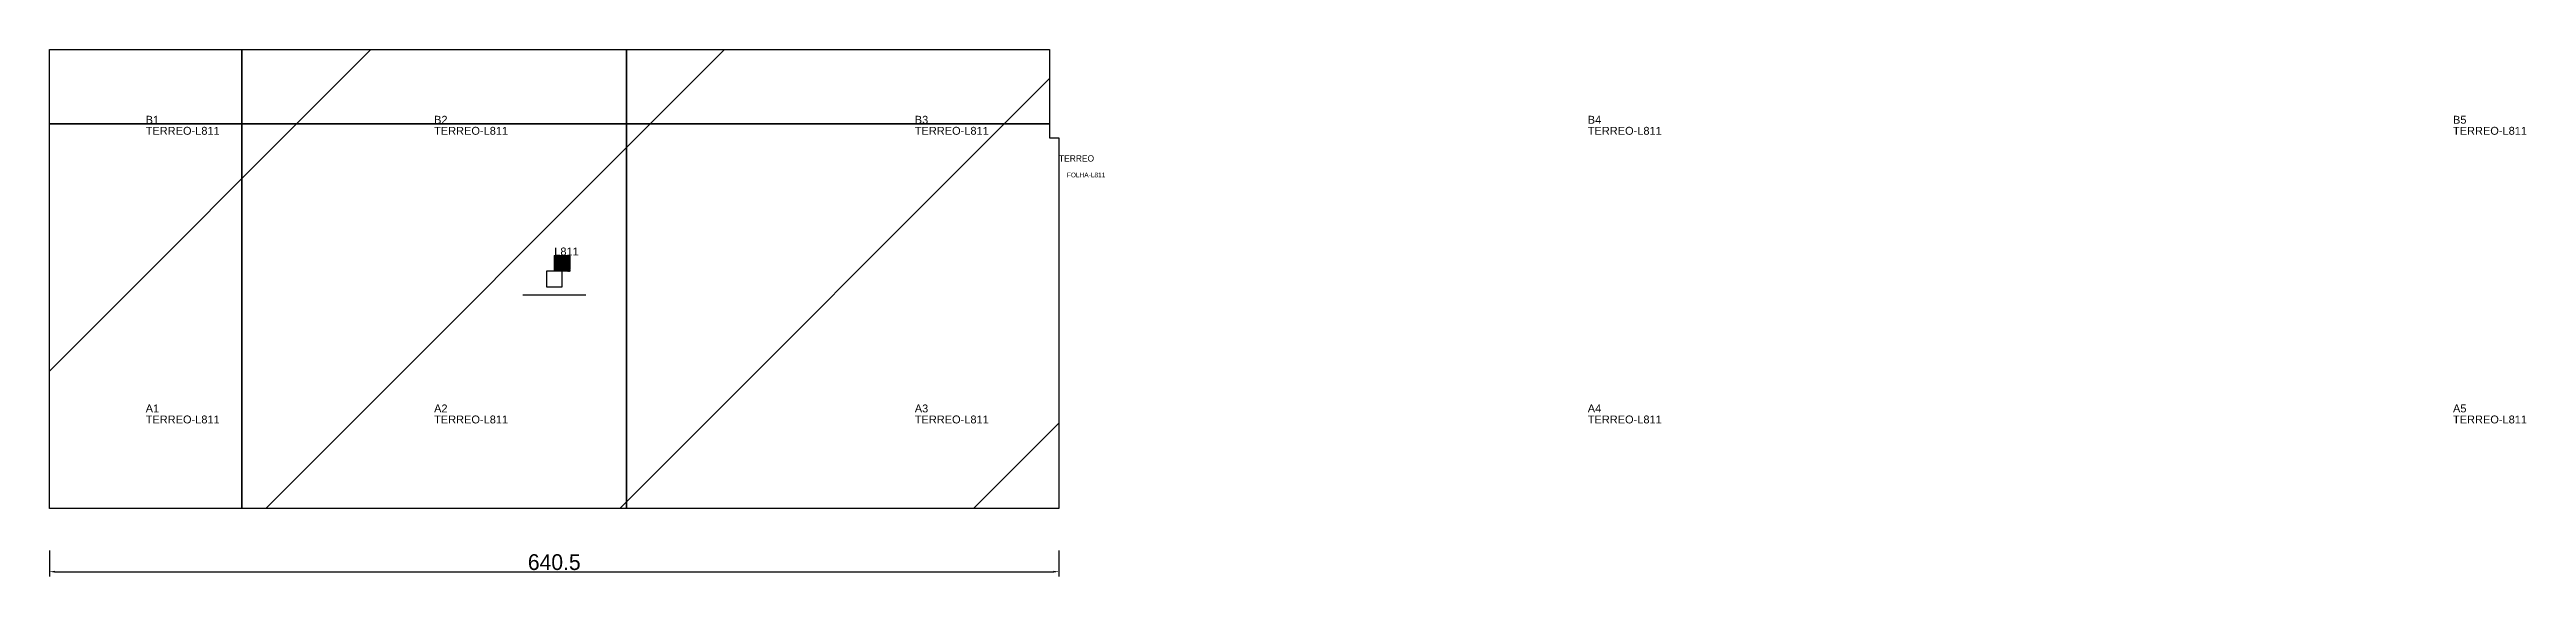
# Model space of a CAD drawing. Header units: metres. Extents: x 222 to 1794, y -132 to 202.
import ezdxf

# ---------------------------------------------------------------- set-up
doc = ezdxf.new("R2010")
doc.units = ezdxf.units.M
for name, color, linetype in [('3', 3, 'CONTINUOUS'), ('AUX00', 7, 'CONTINUOUS'), ('COTA', 241, 'CONTINUOUS'), ('FOLHA', 255, 'CONTINUOUS'), ('Hachura', 251, 'CONTINUOUS'), ('NOMENCLATURA', 7, 'CONTINUOUS'), ('Nível', 160, 'CONTINUOUS'), ('Painéis', 200, 'CONTINUOUS'), ('Pilares', 5, 'CONTINUOUS'), ('REAPROVEITAMENTO', 251, 'CONTINUOUS'), ('SARR_2.2x7', 40, 'CONTINUOUS')]:
    doc.layers.add(name, color=color, linetype=linetype)
doc.styles.add('ARIAL', font='Arial.ttf')
doc.styles.add('STR_STANDARD', font='arial.ttf')
doc.dimstyles.new('EZ DXF', dxfattribs={"dimtxt": 10, "dimasz": 3.5, "dimexe": 3, "dimexo": 1.5, "dimgap": 1, "dimtad": 1, "dimdec": 1, "dimdsep": 46, "dimcen": 2.5, "dimazin": 3, "dimtfac": 1, "dimtmove": 0, "dimatfit": 3})

msp = doc.modelspace()

# ---------------------------------------------------------------- hatches: boundary and pattern name
at = {"layer": 'Hachura'}
h = msp.add_hatch(dxfattribs=at)
h.set_pattern_fill('ANSI31', scale=50)
h.paths.add_polyline_path([(862.7, 145.5), (862.7, -89.5), (841.7, -89.5), (232.2, -89.5), (222.2, -89.5), (222.2, 201.5), (856.7, 201.5), (856.7, 145.5)])
h = msp.add_hatch(dxfattribs=at)
h.set_pattern_fill('ANSI31', scale=50)
h.paths.add_polyline_path([(862.7, 145.5), (862.7, -89.5), (841.7, -89.5), (232.2, -89.5), (222.2, -89.5), (222.2, 201.5), (856.7, 201.5), (856.7, 145.5)])
at = {"layer": 'Reaproveitamento'}
h = msp.add_hatch(dxfattribs=at)
h.set_pattern_fill('SOLID')
h.paths.add_polyline_path([(542.45, 61), (552.45, 61), (552.45, 71), (542.45, 71)])
h = msp.add_hatch(dxfattribs=at)
h.set_pattern_fill('SOLID')
h.paths.add_polyline_path([(542.45, 61), (552.45, 61), (552.45, 71), (542.45, 71)])

# ---------------------------------------------------------------- linework, layer by layer
at = {"layer": '3'}
for points in [[(344.2, -89.5), (344.2, 201.5)], [(344.2, -89.5), (344.2, 201.5)], [(588.2, -89.5), (588.2, 201.5)], [(588.2, -89.5), (588.2, 201.5)], [(222.2, 154.5), (856.7, 154.5)], [(222.2, 154.5), (856.7, 154.5)]]:
    msp.add_lwpolyline(points, close=True, dxfattribs=at)
at = {"layer": 'Painéis', "color": 200}
for p, q in [((222.2, -89.5), (222.2, 201.5)), ((222.2, 201.5), (856.7, 201.5)), ((222.2, -89.5), (222.2, 201.5)), ((222.2, 201.5), (856.7, 201.5)), ((856.7, 201.5), (856.7, 145.5)), ((856.7, 201.5), (856.7, 145.5)), ((856.7, 145.5), (862.7, 145.5)), ((856.7, 145.5), (862.7, 145.5)), ((862.7, 145.5), (862.7, -89.5)), ((862.7, 145.5), (862.7, -89.5)), ((232.2, -89.5), (222.2, -89.5)), ((232.2, -89.5), (222.2, -89.5)), ((841.7, -89.5), (232.2, -89.5)), ((841.7, -89.5), (232.2, -89.5)), ((862.7, -89.5), (841.7, -89.5)), ((862.7, -89.5), (841.7, -89.5))]:
    msp.add_line(p, q, dxfattribs=at)
at = {"layer": 'Pilares'}
msp.add_lwpolyline([(537.45, 51), (547.45, 51), (547.45, 61), (537.45, 61)], close=True, dxfattribs=at)
msp.add_lwpolyline([(537.45, 51), (547.45, 51), (547.45, 61), (537.45, 61)], close=True, dxfattribs=at)
at = {"layer": 'SARR_2.2x7'}
msp.add_line((522.45, 46), (562.45, 46), dxfattribs=at)
msp.add_line((522.45, 46), (562.45, 46), dxfattribs=at)

# ---------------------------------------------------------------- texts
at = {"layer": '3', "style": 'STR_STANDARD'}
for s, p in [('B1', (283.2, 154.5)), ('B1', (283.2, 154.5)), ('B2', (466.2, 154.5)), ('B2', (466.2, 154.5)), ('B3', (771.2, 154.5)), ('B3', (771.2, 154.5)), ('B4', (1198.2, 154.5)), ('B4', (1198.2, 154.5)), ('B5', (1747.2, 154.5)), ('B5', (1747.2, 154.5)), ('A1', (283.2, -28.5)), ('A1', (283.2, -28.5)), ('A2', (466.2, -28.5)), ('A2', (466.2, -28.5)), ('A3', (771.2, -28.5)), ('A3', (771.2, -28.5)), ('A4', (1198.2, -28.5)), ('A4', (1198.2, -28.5)), ('A5', (1747.2, -28.5)), ('A5', (1747.2, -28.5))]:
    msp.add_text(s, height=5, dxfattribs=at).set_placement(p)
at = {"layer": 'AUX00', "style": 'STR_STANDARD'}
for p in [(283.2, 147.5), (283.2, 147.5), (466.2, 147.5), (466.2, 147.5), (771.2, 147.5), (771.2, 147.5), (1198.2, 147.5), (1198.2, 147.5), (1747.2, 147.5), (1747.2, 147.5), (283.2, -35.5), (283.2, -35.5), (466.2, -35.5), (466.2, -35.5), (771.2, -35.5), (771.2, -35.5), (1198.2, -35.5), (1198.2, -35.5), (1747.2, -35.5), (1747.2, -35.5)]:
    msp.add_text('TERREO-L811', height=5, dxfattribs=at).set_placement(p)
at = {"layer": 'FOLHA'}
msp.add_text('FOLHA-L811', height=3, dxfattribs=at).set_placement((867.7, 120.5))
msp.add_text('FOLHA-L811', height=3, dxfattribs=at).set_placement((867.7, 120.5))
at = {"layer": 'NOMENCLATURA', "insert": (542.45, 76), "char_height": 5, "attachment_point": 1, "style": 'ARIAL'}
msp.add_mtext('L811', dxfattribs=at)
msp.add_mtext('L811', dxfattribs=at)
at = {"layer": 'Nível'}
msp.add_text('TERREO', height=4, dxfattribs=at).set_placement((862.7, 130.5))
msp.add_text('TERREO', height=4, dxfattribs=at).set_placement((862.7, 130.5))

# ---------------------------------------------------------------- dimensions: what is measured, and where the dimension line sits
at = {"layer": 'COTA'}
msp.add_linear_dim(base=(222.2, -129.5), p1=(222.2, -114.5), p2=(862.7, -114.5), dimstyle='EZ DXF', dxfattribs=at).render()
msp.add_linear_dim(base=(222.2, -129.5), p1=(222.2, -114.5), p2=(862.7, -114.5), dimstyle='EZ DXF', dxfattribs=at).render()

doc.saveas('drawing.dxf')
